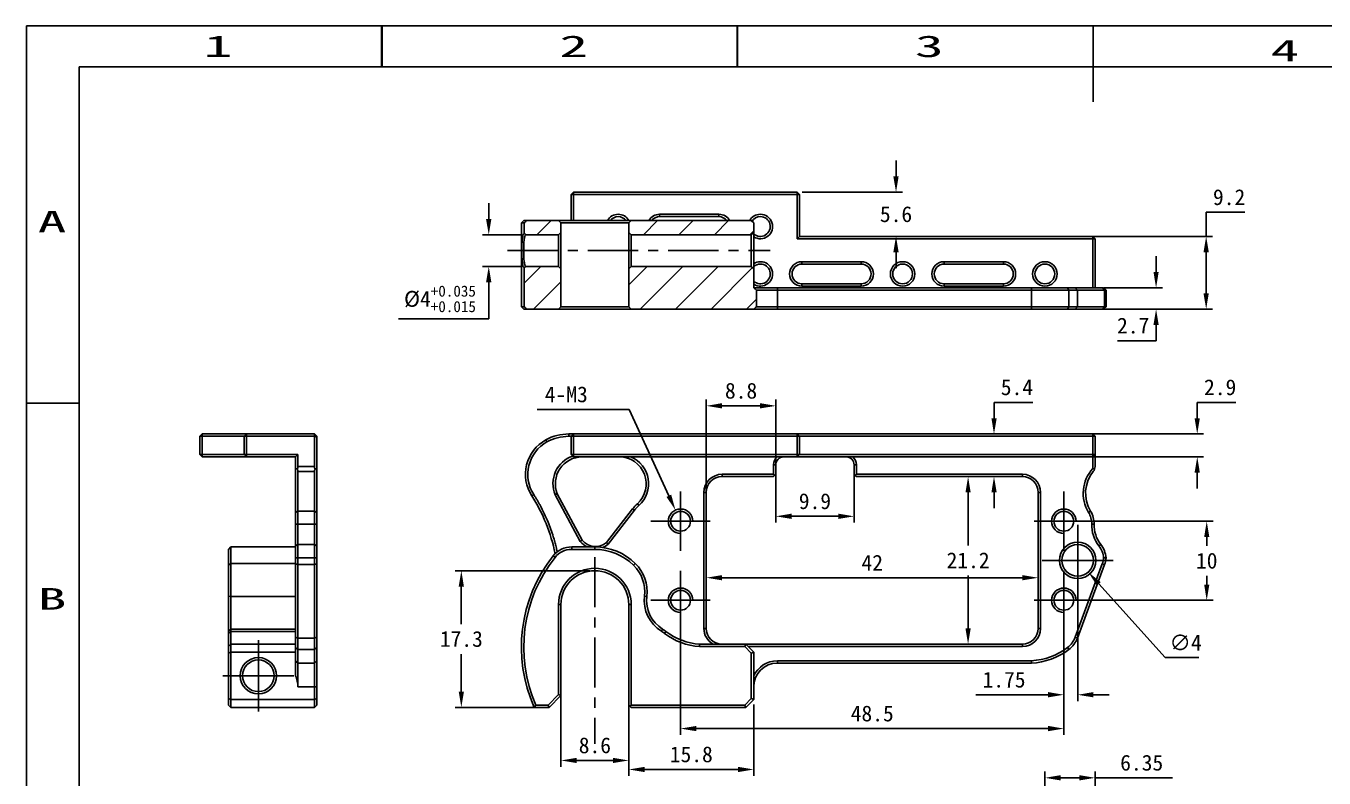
# Model space of a CAD drawing. Header units: millimetres. Extents: x 21 to 291, y 15 to 206.
# Drawn here: x 20.8 to 185.1, y 111 to 206.2 of the extents above; entities that cross this region are included whole.
import ezdxf
from ezdxf.enums import TextEntityAlignment as Align

# ---------------------------------------------------------------- set-up
doc = ezdxf.new("R2010")
doc.units = ezdxf.units.MM
doc.header["$PDSIZE"] = -1
doc.linetypes.add('CENTER', pattern=[10.16, 6.35, -1.27, 1.27, -1.27])
for name, color, linetype in [('中心线', 6, 'CENTER'), ('图框', 7, 'Continuous'), ('标注', 5, 'Continuous')]:
    doc.layers.add(name, color=color, linetype=linetype)
doc.dimstyles.new('副本 Standard', dxfattribs={"dimtxt": 2, "dimasz": 2, "dimexe": 0.8, "dimexo": 0.625, "dimgap": 0.9, "dimtad": 1, "dimtih": 1, "dimtoh": 1, "dimdsep": 46, "dimtxsty": 'Standard', "dimcen": 0.09, "dimclrd": 5, "dimclre": 5, "dimadec": 3, "dimazin": 2, "dimtfac": 1, "dimtdec": 4, "dimtofl": 0, "dimtmove": 0, "dimatfit": 3, "dimfxl": 0, "dimtolj": 1, "dimtzin": 0, "dimarcsym": 0})

# ---------------------------------------------------------------- blocks, each defined once
blk = doc.blocks.new('SW_CENTERMARKSYMBOL_0')
at = {"layer": '图框', "color": 0}
for p, q in [((0, 2.5), (0, 3.75)), ((0, 0), (0, 2.5)), ((-2.5, 0), (-3.75, 0)), ((0, 0), (-2.5, 0)), ((0, 0), (0, -2.5)), ((0, 0), (2.5, 0)), ((2.5, 0), (3.75, 0)), ((0, -2.5), (0, -3.75))]:
    blk.add_line(p, q, dxfattribs=at)
blk = doc.blocks.new('SW_CENTERMARKSYMBOL_1')
at = {"layer": '图框', "color": 0}
for p, q in [((0, 2.5), (0, 3.75)), ((0, 0), (0, 2.5)), ((-2.5, 0), (-3.75, 0)), ((0, 0), (-2.5, 0)), ((0, 0), (0, -2.5)), ((0, 0), (2.5, 0)), ((2.5, 0), (3.75, 0)), ((0, -2.5), (0, -3.75))]:
    blk.add_line(p, q, dxfattribs=at)
blk = doc.blocks.new('SW_CENTERMARKSYMBOL_2')
at = {"layer": '图框', "color": 0}
for p, q in [((0, 2.5), (0, 3.75)), ((0, 0), (0, 2.5)), ((-2.5, 0), (-3.75, 0)), ((0, 0), (-2.5, 0)), ((0, 0), (0, -2.5)), ((0, 0), (2.5, 0)), ((2.5, 0), (3.75, 0)), ((0, -2.5), (0, -3.75))]:
    blk.add_line(p, q, dxfattribs=at)
blk = doc.blocks.new('SW_CENTERMARKSYMBOL_3')
at = {"layer": '图框', "color": 0}
for p, q in [((0, 2.5), (0, 3.75)), ((0, 0), (0, 2.5)), ((-2.5, 0), (-3.75, 0)), ((0, 0), (-2.5, 0)), ((0, 0), (0, -2.5)), ((0, 0), (2.5, 0)), ((2.5, 0), (3.75, 0)), ((0, -2.5), (0, -3.75))]:
    blk.add_line(p, q, dxfattribs=at)
blk = doc.blocks.new('SW_CENTERMARKSYMBOL_4')
at = {"layer": '图框', "color": 0}
for p, q in [((0, 2.5), (0, 4.5)), ((0, 0), (0, 2.5)), ((-2.5, 0), (-4.5, 0)), ((0, 0), (-2.5, 0)), ((0, 0), (0, -2.5)), ((0, 0), (2.5, 0)), ((2.5, 0), (4.5, 0)), ((0, -2.5), (0, -4.5))]:
    blk.add_line(p, q, dxfattribs=at)
blk = doc.blocks.new('SW_CENTERMARKSYMBOL_12')
at = {"layer": '图框', "color": 0}
for p, q in [((0, 2.5), (0, 4.5)), ((0, 0), (0, 2.5)), ((-2.5, 0), (-4.5, 0)), ((0, 0), (-2.5, 0)), ((0, 0), (0, -2.5)), ((0, 0), (2.5, 0)), ((2.5, 0), (4.5, 0)), ((0, -2.5), (0, -4.5))]:
    blk.add_line(p, q, dxfattribs=at)
blk = doc.blocks.new('*D30')
at = {"layer": 'Defpoints', "color": 0}
for p in [(153.29, 179.58), (153.29, 170.38), (170.18, 170.38)]:
    blk.add_point(p, dxfattribs=at)
at = {"layer": '标注', "color": 5, "lineweight": -2}
for p, q in [((170.18, 179.58), (170.18, 182.63)), ((170.18, 182.63), (175.08, 182.63)), ((153.91, 179.58), (170.98, 179.58)), ((170.18, 172.38), (170.18, 177.58)), ((153.91, 170.38), (170.98, 170.38))]:
    blk.add_line(p, q, dxfattribs=at)
at = {"layer": '标注', "color": 5}
for points in [[(169.84, 177.58), (170.51, 177.58), (170.18, 179.58)], [(169.84, 172.38), (170.51, 172.38), (170.18, 170.38)]]:
    blk.add_solid(points, dxfattribs=at)
at = {"layer": '标注', "color": 0, "insert": (173.08, 184.53), "char_height": 2, "attachment_point": 5}
blk.add_mtext('\\A1;9.2', dxfattribs=at)
blk = doc.blocks.new('*D31')
at = {"layer": 'Defpoints', "color": 0}
for p in [(156.63, 173.08), (156.63, 170.38), (163.84, 170.38)]:
    blk.add_point(p, dxfattribs=at)
at = {"layer": '标注', "color": 5, "lineweight": -2}
for p, q in [((163.84, 175.08), (163.84, 177.08)), ((157.26, 173.08), (164.64, 173.08)), ((157.26, 170.38), (164.64, 170.38)), ((163.84, 168.38), (163.84, 166.38)), ((163.84, 166.38), (158.94, 166.38))]:
    blk.add_line(p, q, dxfattribs=at)
at = {"layer": '标注', "color": 5}
for points in [[(163.51, 175.08), (164.17, 175.08), (163.84, 173.08)], [(163.51, 168.38), (164.17, 168.38), (163.84, 170.38)]]:
    blk.add_solid(points, dxfattribs=at)
at = {"layer": '标注', "color": 0, "insert": (160.94, 168.28), "char_height": 2, "attachment_point": 5}
blk.add_mtext('\\A1;2.7', dxfattribs=at)
blk = doc.blocks.new('*D44')
at = {"layer": 'Defpoints', "color": 0}
for p in [(118.42, 185.18), (130.93, 185.18), (118.72, 179.58)]:
    blk.add_point(p, dxfattribs=at)
at = {"layer": '标注', "color": 5, "lineweight": -2}
for p, q in [((130.93, 187.18), (130.93, 189.18)), ((119.04, 185.18), (131.73, 185.18)), ((119.34, 179.58), (131.73, 179.58)), ((130.93, 177.58), (130.93, 175.58))]:
    blk.add_line(p, q, dxfattribs=at)
at = {"layer": '标注', "color": 5}
for points in [[(130.59, 187.18), (131.26, 187.18), (130.93, 185.18)], [(130.59, 177.58), (131.26, 177.58), (130.93, 179.58)]]:
    blk.add_solid(points, dxfattribs=at)
at = {"layer": '标注', "color": 0, "insert": (130.93, 182.38), "char_height": 2, "attachment_point": 5}
blk.add_mtext('\\A1;5.6', dxfattribs=at)
blk = doc.blocks.new('*D48')
at = {"layer": 'Defpoints', "color": 0}
for p in [(106.92, 140.02), (148.92, 140.02), (148.92, 136.39)]:
    blk.add_point(p, dxfattribs=at)
at = {"layer": '标注', "color": 5, "lineweight": -2}
for p, q in [((106.92, 139.39), (106.92, 135.59)), ((148.92, 139.39), (148.92, 135.59)), ((108.92, 136.39), (146.92, 136.39))]:
    blk.add_line(p, q, dxfattribs=at)
at = {"layer": '标注', "color": 5}
for points in [[(108.92, 136.72), (108.92, 136.06), (106.92, 136.39)], [(146.92, 136.72), (146.92, 136.06), (148.92, 136.39)]]:
    blk.add_solid(points, dxfattribs=at)
at = {"layer": '标注', "color": 0, "insert": (127.92, 138.29), "char_height": 2, "attachment_point": 5}
blk.add_mtext('\\A1;42', dxfattribs=at)
blk = doc.blocks.new('*D49')
at = {"layer": 'Defpoints', "color": 0}
for p in [(143.13, 149.18), (140.05, 127.98), (143.13, 127.98)]:
    blk.add_point(p, dxfattribs=at)
at = {"layer": '标注', "color": 5, "lineweight": -2}
for p, q in [((142.5, 149.18), (139.25, 149.18)), ((140.05, 147.18), (140.05, 140.48)), ((140.05, 129.98), (140.05, 136.68)), ((142.5, 127.98), (139.25, 127.98))]:
    blk.add_line(p, q, dxfattribs=at)
at = {"layer": '标注', "color": 5}
for points in [[(139.72, 147.18), (140.38, 147.18), (140.05, 149.18)], [(139.72, 129.98), (140.38, 129.98), (140.05, 127.98)]]:
    blk.add_solid(points, dxfattribs=at)
at = {"layer": '标注', "color": 0, "insert": (140.05, 138.58), "char_height": 2, "attachment_point": 5}
blk.add_mtext('\\A1;21.2', dxfattribs=at)
blk = doc.blocks.new('*D50')
at = {"layer": 'Defpoints', "color": 0}
for p in [(106.92, 158.14), (115.72, 150.08), (106.92, 146.41)]:
    blk.add_point(p, dxfattribs=at)
at = {"layer": '标注', "color": 5, "lineweight": -2}
for p, q in [((106.92, 147.03), (106.92, 158.94)), ((113.72, 158.14), (108.92, 158.14)), ((115.72, 150.71), (115.72, 158.94))]:
    blk.add_line(p, q, dxfattribs=at)
at = {"layer": '标注', "color": 5}
for points in [[(108.92, 158.48), (108.92, 157.81), (106.92, 158.14)], [(113.72, 158.48), (113.72, 157.81), (115.72, 158.14)]]:
    blk.add_solid(points, dxfattribs=at)
at = {"layer": '标注', "color": 0, "insert": (111.32, 160.04), "char_height": 2, "attachment_point": 5}
blk.add_mtext('\\A1;8.8', dxfattribs=at)
blk = doc.blocks.new('*D51')
at = {"layer": 'Defpoints', "color": 0}
for p in [(115.72, 150.08), (125.62, 150.08), (125.62, 144.16)]:
    blk.add_point(p, dxfattribs=at)
at = {"layer": '标注', "color": 5, "lineweight": -2}
for p, q in [((115.72, 149.46), (115.72, 143.36)), ((125.62, 149.46), (125.62, 143.36)), ((117.72, 144.16), (123.62, 144.16))]:
    blk.add_line(p, q, dxfattribs=at)
at = {"layer": '标注', "color": 5}
for points in [[(117.72, 144.5), (117.72, 143.83), (115.72, 144.16)], [(123.62, 144.5), (123.62, 143.83), (125.62, 144.16)]]:
    blk.add_solid(points, dxfattribs=at)
at = {"layer": '标注', "color": 0, "insert": (120.67, 146.06), "char_height": 2, "attachment_point": 5}
blk.add_mtext('\\A1;9.9', dxfattribs=at)
blk = doc.blocks.new('*D52')
at = {"layer": 'Defpoints', "color": 0}
for p in [(143.33, 154.58), (145.3, 154.58), (145.3, 149.18)]:
    blk.add_point(p, dxfattribs=at)
at = {"layer": '标注', "color": 5, "lineweight": -2}
for p, q in [((143.33, 156.58), (143.33, 158.58)), ((143.33, 158.58), (148.23, 158.58)), ((144.67, 154.58), (142.53, 154.58)), ((144.67, 149.18), (142.53, 149.18)), ((143.33, 147.18), (143.33, 145.18))]:
    blk.add_line(p, q, dxfattribs=at)
at = {"layer": '标注', "color": 5}
for points in [[(143, 156.58), (143.67, 156.58), (143.33, 154.58)], [(143, 147.18), (143.67, 147.18), (143.33, 149.18)]]:
    blk.add_solid(points, dxfattribs=at)
at = {"layer": '标注', "color": 0, "insert": (146.23, 160.48), "char_height": 2, "attachment_point": 5}
blk.add_mtext('\\A1;5.4', dxfattribs=at)
blk = doc.blocks.new('*D53')
at = {"layer": 'Defpoints', "color": 0}
for p in [(154.23, 154.58), (169.05, 154.58), (154.23, 151.68)]:
    blk.add_point(p, dxfattribs=at)
at = {"layer": '标注', "color": 5, "lineweight": -2}
for p, q in [((169.05, 156.58), (169.05, 158.58)), ((169.05, 158.58), (173.95, 158.58)), ((154.86, 154.58), (169.85, 154.58)), ((154.86, 151.68), (169.85, 151.68)), ((169.05, 149.68), (169.05, 147.68))]:
    blk.add_line(p, q, dxfattribs=at)
at = {"layer": '标注', "color": 5}
for points in [[(168.71, 156.58), (169.38, 156.58), (169.05, 154.58)], [(168.71, 149.68), (169.38, 149.68), (169.05, 151.68)]]:
    blk.add_solid(points, dxfattribs=at)
at = {"layer": '标注', "color": 0, "insert": (171.95, 160.48), "char_height": 2, "attachment_point": 5}
blk.add_mtext('\\A1;2.9', dxfattribs=at)
blk = doc.blocks.new('*D55')
at = {"layer": 'Defpoints', "color": 0}
for p in [(103.67, 130.41), (152.17, 130.41), (103.67, 117.3)]:
    blk.add_point(p, dxfattribs=at)
at = {"layer": '标注', "color": 5, "lineweight": -2}
for p, q in [((103.67, 129.78), (103.67, 116.5)), ((152.17, 129.78), (152.17, 116.5)), ((150.17, 117.3), (105.67, 117.3))]:
    blk.add_line(p, q, dxfattribs=at)
at = {"layer": '标注', "color": 5}
for points in [[(105.67, 117.64), (105.67, 116.97), (103.67, 117.3)], [(150.17, 117.64), (150.17, 116.97), (152.17, 117.3)]]:
    blk.add_solid(points, dxfattribs=at)
at = {"layer": '标注', "color": 0, "insert": (127.92, 119.2), "char_height": 2, "attachment_point": 5}
blk.add_mtext('\\A1;48.5', dxfattribs=at)
blk = doc.blocks.new('*D56')
at = {"layer": 'Defpoints', "color": 0}
for p in [(154.67, 143.53), (154.67, 133.53), (170.25, 133.53)]:
    blk.add_point(p, dxfattribs=at)
at = {"layer": '标注', "color": 5, "lineweight": -2}
for p, q in [((155.29, 143.53), (171.05, 143.53)), ((170.25, 141.53), (170.25, 140.43)), ((170.25, 135.53), (170.25, 136.63)), ((155.29, 133.53), (171.05, 133.53))]:
    blk.add_line(p, q, dxfattribs=at)
at = {"layer": '标注', "color": 5}
for points in [[(169.92, 141.53), (170.58, 141.53), (170.25, 143.53)], [(169.92, 135.53), (170.58, 135.53), (170.25, 133.53)]]:
    blk.add_solid(points, dxfattribs=at)
at = {"layer": '标注', "color": 0, "insert": (170.25, 138.53), "char_height": 2, "attachment_point": 5}
blk.add_mtext('\\A1;10', dxfattribs=at)
blk = doc.blocks.new('*D57')
at = {"layer": 'Defpoints', "color": 0}
for p in [(153.92, 135.08), (152.17, 134.01), (152.17, 121.58)]:
    blk.add_point(p, dxfattribs=at)
at = {"layer": '标注', "color": 5, "lineweight": -2}
for p, q in [((152.17, 133.39), (152.17, 120.78)), ((153.92, 134.46), (153.92, 120.78)), ((150.17, 121.58), (141.03, 121.58)), ((155.92, 121.58), (157.92, 121.58))]:
    blk.add_line(p, q, dxfattribs=at)
at = {"layer": '标注', "color": 5}
for points in [[(150.17, 121.92), (150.17, 121.25), (152.17, 121.58)], [(155.92, 121.92), (155.92, 121.25), (153.92, 121.58)]]:
    blk.add_solid(points, dxfattribs=at)
at = {"layer": '标注', "color": 0, "insert": (144.6, 123.48), "char_height": 2, "attachment_point": 5}
blk.add_mtext('\\A1;1.75', dxfattribs=at)
blk = doc.blocks.new('*D58')
at = {"layer": 'Defpoints', "color": 0}
for p in [(152.58, 140.07), (155.26, 137.1)]:
    blk.add_point(p, dxfattribs=at)
at = {"layer": '标注', "color": 5, "lineweight": -2}
for p, q in [((153.83, 138.58), (154.01, 138.58)), ((153.92, 138.49), (153.92, 138.67)), ((165, 126.28), (156.6, 135.61)), ((169.24, 126.28), (165, 126.28))]:
    blk.add_line(p, q, dxfattribs=at)
at = {"layer": '标注', "color": 5}
blk.add_solid([(156.84, 135.83), (156.35, 135.39), (155.26, 137.1)], dxfattribs=at)
at = {"layer": '标注', "color": 0, "insert": (167.57, 128.18), "char_height": 2, "attachment_point": 5}
blk.add_mtext('\\A1;∅4', dxfattribs=at)
blk = doc.blocks.new('*D59')
at = {"layer": 'Defpoints', "color": 0}
for p in [(103.02, 144.94), (104.32, 142.13)]:
    blk.add_point(p, dxfattribs=at)
at = {"layer": '标注', "color": 5, "lineweight": -2}
for p, q in [((85.53, 157.68), (97.14, 157.68)), ((97.14, 157.68), (102.18, 146.76)), ((103.58, 143.53), (103.76, 143.53)), ((103.67, 143.44), (103.67, 143.62))]:
    blk.add_line(p, q, dxfattribs=at)
at = {"layer": '标注', "color": 5}
blk.add_solid([(102.48, 146.9), (101.88, 146.62), (103.02, 144.94)], dxfattribs=at)
at = {"layer": '标注', "color": 0, "insert": (89.2, 159.58), "char_height": 2, "attachment_point": 5}
blk.add_mtext('\\A1;4-M3', dxfattribs=at)
blk = doc.blocks.new('*D60')
at = {"layer": 'Defpoints', "color": 0}
for p in [(88.52, 125.4), (97.12, 125.4), (97.12, 113.27)]:
    blk.add_point(p, dxfattribs=at)
at = {"layer": '标注', "color": 5, "lineweight": -2}
for p, q in [((88.52, 124.77), (88.52, 112.47)), ((97.12, 124.77), (97.12, 112.47)), ((90.52, 113.27), (95.12, 113.27))]:
    blk.add_line(p, q, dxfattribs=at)
at = {"layer": '标注', "color": 5}
for points in [[(90.52, 113.6), (90.52, 112.94), (88.52, 113.27)], [(95.12, 113.6), (95.12, 112.94), (97.12, 113.27)]]:
    blk.add_solid(points, dxfattribs=at)
at = {"layer": '标注', "color": 0, "insert": (92.82, 115.17), "char_height": 2, "attachment_point": 5}
blk.add_mtext('\\A1;8.6', dxfattribs=at)
blk = doc.blocks.new('*D61')
at = {"layer": 'Defpoints', "color": 0}
for p in [(92.82, 137.28), (75.92, 119.98), (86.27, 119.98)]:
    blk.add_point(p, dxfattribs=at)
at = {"layer": '标注', "color": 5, "lineweight": -2}
for p, q in [((92.19, 137.28), (75.12, 137.28)), ((75.92, 135.28), (75.92, 130.53)), ((75.92, 121.98), (75.92, 126.73)), ((85.65, 119.98), (75.12, 119.98))]:
    blk.add_line(p, q, dxfattribs=at)
at = {"layer": '标注', "color": 5}
for points in [[(75.59, 135.28), (76.25, 135.28), (75.92, 137.28)], [(75.59, 121.98), (76.25, 121.98), (75.92, 119.98)]]:
    blk.add_solid(points, dxfattribs=at)
at = {"layer": '标注', "color": 0, "insert": (75.92, 128.63), "char_height": 2, "attachment_point": 5}
blk.add_mtext('\\A1;17.3', dxfattribs=at)
blk = doc.blocks.new('*D62')
at = {"layer": 'Defpoints', "color": 0}
for p in [(84.12, 179.78), (79.39, 175.78), (84.12, 175.78)]:
    blk.add_point(p, dxfattribs=at)
at = {"layer": '标注', "color": 5, "lineweight": -2}
for p, q in [((79.39, 181.78), (79.39, 183.78)), ((83.49, 179.78), (78.59, 179.78)), ((83.49, 175.78), (78.59, 175.78)), ((79.39, 173.78), (79.39, 169.15)), ((79.39, 169.15), (67.95, 169.15))]:
    blk.add_line(p, q, dxfattribs=at)
at = {"layer": '标注', "color": 5}
for points in [[(79.05, 181.78), (79.72, 181.78), (79.39, 179.78)], [(79.05, 173.78), (79.72, 173.78), (79.39, 175.78)]]:
    blk.add_solid(points, dxfattribs=at)
at = {"layer": '标注', "color": 0, "insert": (73.22, 171.68), "char_height": 2, "attachment_point": 5}
blk.add_mtext('\\A1;%%C4{\\H0.7x;\\S+0.035^ +0.015;}', dxfattribs=at)
blk = doc.blocks.new('*D68')
at = {"layer": 'Defpoints', "color": 0}
for p in [(156.12, 111.07), (149.77, 97.79), (156.12, 96.25)]:
    blk.add_point(p, dxfattribs=at)
at = {"layer": '标注', "color": 5, "lineweight": -2}
for p, q in [((149.77, 98.42), (149.77, 111.87)), ((156.12, 96.88), (156.12, 111.87)), ((151.77, 111.07), (154.12, 111.07)), ((156.12, 111.07), (165.92, 111.07))]:
    blk.add_line(p, q, dxfattribs=at)
at = {"layer": '标注', "color": 5}
for points in [[(151.77, 111.41), (151.77, 110.74), (149.77, 111.07)], [(154.12, 111.41), (154.12, 110.74), (156.12, 111.07)]]:
    blk.add_solid(points, dxfattribs=at)
at = {"layer": '标注', "color": 0, "insert": (162.02, 112.97), "char_height": 2, "attachment_point": 5}
blk.add_mtext('\\A1;6.35', dxfattribs=at)
blk = doc.blocks.new('*D72')
at = {"layer": 'Defpoints', "color": 0}
for p in [(97.12, 120.28), (112.92, 120.98), (97.12, 112.13)]:
    blk.add_point(p, dxfattribs=at)
at = {"layer": '标注', "color": 5, "lineweight": -2}
for p, q in [((112.92, 120.36), (112.92, 111.33)), ((97.12, 119.66), (97.12, 111.33)), ((110.92, 112.13), (99.12, 112.13))]:
    blk.add_line(p, q, dxfattribs=at)
at = {"layer": '标注', "color": 5}
for points in [[(99.12, 112.46), (99.12, 111.79), (97.12, 112.13)], [(110.92, 112.46), (110.92, 111.79), (112.92, 112.13)]]:
    blk.add_solid(points, dxfattribs=at)
at = {"layer": '标注', "color": 0, "insert": (105.02, 114.03), "char_height": 2, "attachment_point": 5}
blk.add_mtext('\\A1;15.8', dxfattribs=at)

msp = doc.modelspace()

# ---------------------------------------------------------------- hatches: boundary and pattern name
at = {"layer": '图框', "linetype": 'Continuous', "lineweight": 18}
h = msp.add_hatch(dxfattribs=at)
h.set_pattern_fill('ANSI31', color=256, angle=3e-322, style=0)
edge = h.paths.add_edge_path(flags=0)
edge.add_line((88.217, 179.783), (88.517, 180.083))
edge.add_line((88.517, 180.083), (88.517, 181.283))
edge.add_line((88.517, 181.283), (88.217, 181.583))
edge.add_line((88.217, 181.583), (84.18, 181.583))
edge.add_spline(control_points=[(84.18, 181.583), (84.078, 181.483), (83.976, 181.383), (83.874, 181.283)], knot_values=[0.0061166, 0.0061166, 0.0061166, 0.0061166, 0.0065451, 0.0065451, 0.0065451, 0.0065451], weights=[1, 1, 1, 1], degree=3, periodic=0)
edge.add_line((83.874, 181.283), (83.874, 179.934))
edge.add_spline(control_points=[(83.874, 179.934), (83.909, 179.912), (83.945, 179.89), (83.981, 179.868), (84.004, 179.854), (84.026, 179.84), (84.049, 179.826), (84.072, 179.811), (84.094, 179.797), (84.117, 179.783)], knot_values=[0, 0, 0, 0, 0.0001262, 0.0001262, 0.0001262, 0.0002062, 0.0002062, 0.0002062, 0.0002863, 0.0002863, 0.0002863, 0.0002863], weights=[1, 1, 1, 1, 1, 1, 1, 1, 1, 1], degree=3, periodic=0)
edge.add_line((84.117, 179.783), (88.217, 179.783))
h = msp.add_hatch(dxfattribs=at)
h.set_pattern_fill('ANSI31', color=256, angle=3e-322, style=0)
h.paths.add_polyline_path([(97.117, 180.083), (97.417, 179.783), (112.617, 179.783), (112.917, 180.083), (112.917, 181.283), (112.617, 181.583), (97.417, 181.583), (97.117, 181.283)], flags=0)
h = msp.add_hatch(dxfattribs=at)
h.set_pattern_fill('ANSI31', color=256, angle=3e-322, style=0)
edge = h.paths.add_edge_path(flags=0)
edge.add_line((88.517, 175.483), (88.217, 175.783))
edge.add_line((88.217, 175.783), (84.117, 175.783))
edge.add_spline(control_points=[(84.117, 175.783), (84.081, 175.761), (84.045, 175.739), (84.01, 175.717), (83.987, 175.703), (83.964, 175.689), (83.942, 175.675), (83.919, 175.661), (83.896, 175.647), (83.874, 175.632)], knot_values=[0, 0, 0, 0, 0.0001262, 0.0001262, 0.0001262, 0.0002062, 0.0002062, 0.0002062, 0.0002863, 0.0002863, 0.0002863, 0.0002863], weights=[1, 1, 1, 1, 1, 1, 1, 1, 1, 1], degree=3, periodic=0)
edge.add_line((83.874, 175.632), (83.874, 170.683))
edge.add_spline(control_points=[(83.874, 170.683), (83.976, 170.583), (84.078, 170.483), (84.18, 170.383)], knot_values=[0.0060835, 0.0060835, 0.0060835, 0.0060835, 0.006512, 0.006512, 0.006512, 0.006512], weights=[1, 1, 1, 1], degree=3, periodic=0)
edge.add_line((84.18, 170.383), (88.217, 170.383))
edge.add_line((88.217, 170.383), (88.517, 170.683))
edge.add_line((88.517, 170.683), (88.517, 175.483))
h = msp.add_hatch(dxfattribs=at)
h.set_pattern_fill('ANSI31', color=256, angle=3e-322, style=0)
edge = h.paths.add_edge_path(flags=0)
edge.add_line((97.417, 175.783), (97.117, 175.483))
edge.add_line((97.117, 175.483), (97.117, 170.683))
edge.add_line((97.117, 170.683), (97.417, 170.383))
edge.add_line((97.417, 170.383), (112.929, 170.383))
edge.add_spline(control_points=[(112.929, 170.383), (113.04, 170.484), (113.152, 170.584), (113.264, 170.683)], knot_values=[0.000001, 0.000001, 0.000001, 0.000001, 0.0004505, 0.0004505, 0.0004505, 0.0004505], weights=[1, 1, 1, 1], degree=3, periodic=0)
edge.add_line((113.264, 170.683), (113.264, 172.783))
edge.add_spline(control_points=[(113.264, 172.783), (113.152, 172.883), (113.04, 172.983), (112.929, 173.083)], knot_values=[0.0031721, 0.0031721, 0.0031721, 0.0031721, 0.0036241, 0.0036241, 0.0036241, 0.0036241], weights=[1, 1, 1, 1], degree=3, periodic=0)
edge.add_line((112.929, 173.083), (112.917, 173.083))
edge.add_line((112.917, 173.083), (112.917, 175.483))
edge.add_line((112.917, 175.483), (112.617, 175.783))
edge.add_line((112.617, 175.783), (97.417, 175.783))

# ---------------------------------------------------------------- linework, layer by layer
at = {"color": 5, "linetype": 'Continuous'}
for p, q in [((20.895, 15.31), (20.895, 206.21)), ((20.895, 206.21), (290.881, 206.21)), ((65.823, 201.021), (65.823, 206.21)), ((65.893, 206.21), (65.893, 201.021)), ((110.821, 201.021), (110.821, 206.21)), ((110.89, 206.21), (110.89, 201.021)), ((155.888, 206.21), (155.888, 196.623)), ((20.825, 201.021), (20.895, 201.021)), ((20.895, 158.485), (27.553, 158.485))]:
    msp.add_line(p, q, dxfattribs=at)
at = {"color": 7, "linetype": 'Continuous'}
for q in [(27.553, 20.499), (281.791, 201.021)]:
    msp.add_line((27.553, 201.021), q, dxfattribs=at)
at = {"color": 7, "linetype": 'Continuous', "lineweight": 25}
for p, q in [((89.817, 184.883), (90.117, 185.183)), ((89.817, 181.583), (89.817, 184.883)), ((89.817, 184.883), (90.117, 184.883)), ((90.117, 185.183), (90.117, 184.883)), ((90.117, 185.183), (118.417, 185.183)), ((90.117, 184.883), (90.117, 181.583)), ((118.417, 184.883), (90.117, 184.883)), ((118.417, 185.183), (118.417, 184.883)), ((118.417, 185.183), (118.717, 184.883)), ((118.417, 179.283), (118.417, 184.883)), ((118.417, 184.883), (118.717, 184.883)), ((118.717, 184.883), (118.717, 179.583)), ((101.017, 182.383), (108.517, 182.383)), ((101.017, 182.383), (101.017, 182.083)), ((108.517, 182.083), (108.517, 182.383)), ((83.817, 181.583), (83.517, 181.283)), ((83.517, 181.283), (83.517, 170.683)), ((83.874, 181.283), (83.517, 181.283)), ((83.817, 181.583), (84.18, 181.583)), ((83.874, 181.283), (83.874, 179.934)), ((84.18, 181.583), (88.217, 181.583)), ((88.217, 181.583), (88.517, 181.283)), ((88.217, 181.583), (97.417, 181.583)), ((88.517, 180.083), (88.517, 181.283)), ((97.117, 181.283), (88.517, 181.283)), ((97.117, 181.283), (97.417, 181.583)), ((97.117, 181.283), (97.117, 180.083)), ((97.417, 181.583), (112.617, 181.583)), ((108.517, 182.083), (101.017, 182.083)), ((112.617, 181.583), (112.917, 181.283)), ((112.917, 180.083), (112.917, 181.283)), ((84.117, 179.783), (88.217, 179.783)), ((88.517, 180.083), (88.217, 179.783)), ((88.217, 175.783), (88.217, 179.783)), ((88.517, 180.083), (88.517, 175.483)), ((97.417, 179.783), (97.117, 180.083)), ((97.117, 175.483), (97.117, 180.083)), ((97.417, 179.783), (97.417, 175.783)), ((97.417, 179.783), (112.617, 179.783)), ((112.917, 180.083), (112.617, 179.783)), ((112.617, 175.783), (112.617, 179.783)), ((112.917, 180.083), (112.917, 175.483)), ((118.717, 179.583), (118.417, 179.283)), ((155.817, 179.283), (118.417, 179.283)), ((118.717, 179.583), (155.817, 179.583)), ((155.817, 179.583), (155.817, 179.283)), ((155.817, 179.583), (156.117, 179.283)), ((155.817, 173.083), (155.817, 179.283)), ((155.817, 179.283), (156.117, 179.283)), ((156.117, 179.283), (156.117, 173.083)), ((88.217, 175.783), (84.117, 175.783)), ((88.217, 175.783), (88.517, 175.483)), ((97.117, 175.483), (97.417, 175.783)), ((112.617, 175.783), (97.417, 175.783)), ((112.617, 175.783), (112.917, 175.483)), ((119.017, 176.383), (126.517, 176.383)), ((119.017, 176.083), (119.017, 176.383)), ((126.517, 176.083), (119.017, 176.083)), ((126.517, 176.083), (126.517, 176.383)), ((137.017, 176.383), (144.517, 176.383)), ((137.017, 176.083), (137.017, 176.383)), ((144.517, 176.083), (137.017, 176.083)), ((144.517, 176.083), (144.517, 176.383)), ((83.874, 175.632), (83.874, 170.683)), ((88.517, 170.683), (88.517, 175.483)), ((97.117, 175.483), (97.117, 170.683)), ((112.917, 173.083), (112.917, 175.483)), ((112.917, 173.083), (112.929, 173.083)), ((112.929, 173.083), (115.917, 173.083)), ((113.264, 170.683), (113.264, 172.783)), ((115.917, 172.783), (113.264, 172.783)), ((115.917, 173.083), (115.917, 172.783)), ((115.917, 173.083), (148.065, 173.083)), ((115.917, 172.783), (115.917, 170.683)), ((148.073, 172.783), (115.917, 172.783)), ((119.017, 173.283), (119.017, 173.583)), ((119.017, 173.583), (126.517, 173.583)), ((126.517, 173.283), (119.017, 173.283)), ((126.517, 173.283), (126.517, 173.583)), ((137.017, 173.283), (137.017, 173.583)), ((137.017, 173.583), (144.517, 173.583)), ((144.517, 173.283), (137.017, 173.283)), ((144.517, 173.283), (144.517, 173.583)), ((148.065, 173.083), (152.624, 173.083)), ((148.073, 170.683), (148.073, 172.783)), ((152.804, 172.783), (148.073, 172.783)), ((152.624, 173.083), (152.804, 172.783)), ((152.624, 173.083), (153.603, 173.083)), ((152.804, 170.683), (152.804, 172.783)), ((153.885, 172.783), (152.804, 172.783)), ((153.603, 173.083), (153.885, 172.783)), ((153.603, 173.083), (157.037, 173.083)), ((153.885, 172.783), (153.885, 170.683)), ((157.319, 172.783), (153.885, 172.783)), ((157.037, 173.083), (157.319, 172.783)), ((157.037, 173.083), (157.205, 173.083)), ((157.319, 170.683), (157.319, 172.783)), ((157.507, 172.783), (157.319, 172.783)), ((157.507, 172.783), (157.507, 170.683)), ((83.517, 170.683), (83.817, 170.383)), ((83.517, 170.683), (83.874, 170.683)), ((84.18, 170.383), (83.817, 170.383)), ((84.18, 170.383), (88.217, 170.383)), ((88.517, 170.683), (88.217, 170.383)), ((97.417, 170.383), (88.217, 170.383)), ((88.517, 170.683), (97.117, 170.683)), ((97.417, 170.383), (97.117, 170.683)), ((97.417, 170.383), (112.929, 170.383)), ((115.917, 170.383), (112.929, 170.383)), ((113.264, 170.683), (115.917, 170.683)), ((115.917, 170.683), (115.917, 170.383)), ((115.917, 170.683), (148.073, 170.683)), ((148.065, 170.383), (115.917, 170.383)), ((152.624, 170.383), (148.065, 170.383)), ((148.073, 170.683), (152.804, 170.683)), ((152.804, 170.683), (152.624, 170.383)), ((153.603, 170.383), (152.624, 170.383)), ((152.804, 170.683), (153.885, 170.683)), ((153.885, 170.683), (153.603, 170.383)), ((157.037, 170.383), (153.603, 170.383)), ((153.885, 170.683), (157.319, 170.683)), ((157.319, 170.683), (157.037, 170.383)), ((157.205, 170.383), (157.037, 170.383)), ((157.319, 170.683), (157.507, 170.683)), ((43.14, 154.583), (42.84, 154.283)), ((43.14, 154.583), (43.14, 154.283)), ((43.14, 154.583), (48.74, 154.583)), ((48.44, 154.283), (48.74, 154.583)), ((48.74, 154.283), (48.74, 154.583)), ((48.74, 154.583), (57.34, 154.583)), ((57.34, 154.283), (57.34, 154.583)), ((57.34, 154.583), (57.64, 154.283)), ((89.517, 154.283), (89.517, 154.583)), ((89.517, 154.583), (90.117, 154.583)), ((90.117, 154.583), (89.817, 154.283)), ((90.117, 154.583), (90.117, 154.283)), ((90.117, 154.583), (118.417, 154.583)), ((118.417, 154.583), (118.717, 154.283)), ((118.417, 154.583), (118.417, 154.283)), ((118.417, 154.583), (155.817, 154.583)), ((155.817, 154.283), (155.817, 154.583)), ((156.117, 154.283), (155.817, 154.583)), ((42.84, 154.283), (43.14, 154.283)), ((42.84, 151.983), (42.84, 154.283)), ((48.44, 154.283), (43.14, 154.283)), ((43.14, 154.283), (43.14, 151.983)), ((48.44, 154.283), (48.74, 154.283)), ((48.44, 151.983), (48.44, 154.283)), ((57.34, 154.283), (48.74, 154.283)), ((48.74, 154.283), (48.74, 151.983)), ((57.34, 154.283), (57.64, 154.159)), ((57.34, 150.459), (57.34, 154.283)), ((57.64, 154.283), (57.64, 154.159)), ((57.64, 154.159), (57.64, 150.201)), ((86.761, 153.572), (86.616, 153.835)), ((89.817, 154.283), (89.517, 154.283)), ((89.817, 154.283), (90.117, 154.283)), ((89.817, 151.983), (89.817, 154.283)), ((90.117, 154.283), (90.117, 151.983)), ((118.417, 154.283), (90.117, 154.283)), ((118.417, 151.983), (118.417, 154.283)), ((118.417, 154.283), (118.717, 154.283)), ((118.717, 154.283), (118.717, 151.983)), ((155.817, 154.283), (118.717, 154.283)), ((155.817, 151.983), (155.817, 154.283)), ((155.817, 154.283), (156.117, 154.283)), ((156.117, 154.283), (156.117, 151.983)), ((42.84, 151.983), (43.14, 151.983)), ((42.84, 151.983), (43.14, 151.683)), ((43.14, 151.983), (48.44, 151.983)), ((43.14, 151.683), (43.14, 151.983)), ((48.74, 151.683), (43.14, 151.683)), ((48.44, 151.983), (48.74, 151.983)), ((48.44, 151.983), (48.74, 151.683)), ((48.74, 151.983), (55.24, 151.983)), ((48.74, 151.683), (48.74, 151.983)), ((54.94, 151.683), (48.74, 151.683)), ((54.94, 151.683), (55.24, 151.983)), ((54.94, 150.201), (54.94, 151.683)), ((55.24, 151.983), (55.24, 150.459)), ((89.817, 151.983), (90.117, 151.683)), ((89.817, 151.983), (90.117, 151.983)), ((90.117, 151.983), (118.417, 151.983)), ((90.117, 151.983), (90.117, 151.683)), ((118.417, 151.683), (90.117, 151.683)), ((118.417, 151.983), (118.717, 151.983)), ((118.417, 151.683), (118.717, 151.983)), ((118.417, 151.983), (118.417, 151.683)), ((155.817, 151.683), (118.417, 151.683)), ((118.717, 151.983), (155.817, 151.983)), ((155.817, 151.983), (156.117, 151.983)), ((155.817, 151.683), (156.117, 151.983)), ((155.817, 151.983), (155.817, 151.683)), ((155.817, 150.201), (155.817, 151.683)), ((156.117, 151.983), (156.117, 150.459)), ((54.94, 144.659), (54.94, 150.201)), ((55.24, 150.459), (57.34, 150.459)), ((57.34, 149.828), (55.24, 149.828)), ((55.24, 149.828), (55.24, 144.816)), ((57.34, 144.816), (57.34, 149.828)), ((57.64, 150.201), (57.64, 144.659)), ((115.717, 150.683), (115.417, 150.683)), ((115.417, 149.483), (115.417, 150.683)), ((115.717, 150.683), (115.717, 149.483)), ((125.617, 150.683), (125.917, 150.683)), ((125.617, 149.483), (125.617, 150.683)), ((125.917, 150.683), (125.917, 149.483)), ((108.917, 149.183), (108.917, 149.483)), ((108.917, 149.483), (115.417, 149.483)), ((115.417, 149.183), (108.917, 149.183)), ((115.567, 149.333), (115.417, 149.483)), ((115.417, 149.183), (115.567, 149.333)), ((115.567, 149.333), (115.717, 149.483)), ((125.617, 149.483), (125.767, 149.333)), ((125.767, 149.333), (125.917, 149.483)), ((125.767, 149.333), (125.917, 149.183)), ((125.917, 149.483), (146.917, 149.483)), ((146.917, 149.183), (125.917, 149.183)), ((146.917, 149.183), (146.917, 149.483)), ((85.08, 146.916), (84.828, 146.754)), ((90.966, 140.991), (87.79, 146.889)), ((88.062, 147.017), (91.217, 141.156)), ((106.917, 147.183), (106.617, 147.183)), ((106.617, 129.983), (106.617, 147.183)), ((106.917, 147.183), (106.917, 129.983)), ((148.917, 147.183), (149.217, 147.183)), ((148.917, 129.983), (148.917, 147.183)), ((149.217, 147.183), (149.217, 129.983)), ((54.94, 144.659), (55.24, 144.816)), ((54.94, 143.188), (54.94, 144.659)), ((55.24, 144.816), (55.24, 143.181)), ((57.34, 144.816), (55.24, 144.816)), ((57.34, 144.816), (57.64, 144.659)), ((57.34, 143.181), (57.34, 144.816)), ((57.64, 144.659), (57.64, 143.188)), ((94.279, 140.83), (97.6, 145.116)), ((97.837, 144.932), (94.496, 140.619)), ((97.6, 145.116), (97.837, 144.932)), ((98.198, 145.762), (98.399, 145.539)), ((155.299, 144.659), (155.555, 144.816)), ((54.94, 143.188), (55.24, 143.181)), ((54.94, 140.41), (54.94, 143.188)), ((55.24, 143.181), (55.24, 140.594)), ((57.34, 143.181), (55.24, 143.181)), ((57.34, 143.181), (57.64, 143.188)), ((57.34, 140.594), (57.34, 143.181)), ((57.64, 143.188), (57.64, 140.41)), ((155.694, 143.188), (155.994, 143.181)), ((46.44, 139.983), (46.74, 140.283)), ((46.44, 137.97), (46.44, 139.983)), ((46.74, 140.283), (46.74, 138.184)), ((46.74, 140.283), (54.94, 140.283)), ((54.94, 140.41), (55.24, 140.594)), ((54.94, 138.894), (54.94, 140.41)), ((55.24, 140.594), (55.24, 138.894)), ((55.24, 140.594), (57.34, 140.594)), ((57.34, 138.894), (57.34, 140.594)), ((57.34, 140.594), (57.64, 140.41)), ((57.64, 140.41), (57.64, 138.894)), ((89.89, 139.983), (89.89, 140.283)), ((89.89, 140.283), (92.817, 140.283)), ((92.817, 139.983), (89.89, 139.983)), ((92.817, 139.983), (92.817, 140.283)), ((156.608, 140.41), (156.845, 140.594)), ((46.44, 137.97), (46.74, 138.184)), ((46.74, 138.184), (46.74, 134.036)), ((46.74, 138.184), (54.94, 138.184)), ((54.94, 138.15), (54.94, 138.894)), ((54.94, 138.15), (55.24, 138.046)), ((54.94, 128.863), (54.94, 138.15)), ((55.24, 138.894), (57.34, 138.894)), ((55.24, 138.894), (55.24, 138.046)), ((57.34, 138.046), (55.24, 138.046)), ((55.24, 138.046), (55.24, 128.759)), ((57.34, 138.046), (57.34, 138.894)), ((57.34, 138.046), (57.64, 138.15)), ((57.34, 128.759), (57.34, 138.046)), ((57.64, 138.894), (57.64, 138.15)), ((57.64, 138.15), (57.64, 128.863)), ((87.774, 138.961), (87.539, 139.147)), ((97.729, 137.97), (97.94, 138.184)), ((153.603, 128.863), (157.037, 138.15)), ((157.319, 138.046), (153.885, 128.759)), ((157.037, 138.15), (157.319, 138.046)), ((46.44, 134.071), (46.44, 137.97)), ((46.44, 134.071), (46.74, 134.036)), ((46.44, 129.626), (46.44, 134.071)), ((46.74, 134.036), (46.74, 129.88)), ((54.94, 134.036), (46.74, 134.036)), ((99.099, 134.071), (99.397, 134.036)), ((88.217, 132.983), (88.517, 132.983)), ((88.217, 121.607), (88.217, 132.983)), ((88.517, 132.983), (88.517, 121.483)), ((97.417, 132.983), (97.117, 132.983)), ((97.117, 120.283), (97.117, 132.983)), ((97.417, 132.983), (97.417, 120.283)), ((46.44, 129.626), (46.74, 129.88)), ((46.74, 129.88), (46.74, 129.591)), ((46.74, 129.88), (54.94, 129.88)), ((101.24, 129.626), (101.398, 129.88)), ((106.917, 129.983), (106.617, 129.983)), ((148.917, 129.983), (149.217, 129.983)), ((46.44, 129.354), (46.44, 129.626)), ((46.44, 129.354), (46.74, 129.591)), ((46.44, 127.683), (46.44, 129.354)), ((46.74, 129.591), (46.74, 127.983)), ((54.94, 129.591), (46.74, 129.591)), ((54.94, 128.863), (55.24, 128.759)), ((54.94, 127.549), (54.94, 128.863)), ((55.24, 128.759), (57.34, 128.759)), ((55.24, 128.759), (55.24, 127.309)), ((57.34, 128.759), (57.64, 128.863)), ((57.34, 127.309), (57.34, 128.759)), ((57.64, 128.863), (57.64, 127.549)), ((101.631, 129.354), (101.814, 129.591)), ((153.603, 128.863), (153.885, 128.759)), ((46.44, 127.683), (46.74, 127.983)), ((46.44, 126.859), (46.44, 127.683)), ((46.44, 126.859), (46.74, 126.983)), ((46.44, 121.107), (46.44, 126.859)), ((46.74, 127.983), (46.74, 126.983)), ((46.74, 127.983), (54.94, 127.983)), ((46.74, 126.983), (46.74, 120.983)), ((54.94, 126.983), (46.74, 126.983)), ((54.94, 127.549), (55.24, 127.309)), ((54.94, 125.883), (54.94, 127.549)), ((57.34, 127.309), (55.24, 127.309)), ((55.24, 127.309), (55.24, 125.583)), ((57.34, 127.309), (57.64, 127.549)), ((57.34, 125.583), (57.34, 127.309)), ((57.64, 127.549), (57.64, 125.883)), ((111.793, 127.683), (106.062, 127.683)), ((106.072, 127.983), (111.917, 127.983)), ((111.793, 127.683), (111.917, 127.983)), ((112.617, 126.859), (111.793, 127.683)), ((111.917, 127.983), (112.917, 126.983)), ((111.917, 127.983), (146.917, 127.983)), ((146.917, 127.683), (112.217, 127.683)), ((112.617, 126.859), (112.917, 126.983)), ((112.617, 121.107), (112.617, 126.859)), ((112.917, 126.983), (112.917, 120.983)), ((146.917, 127.983), (146.917, 127.683)), ((152.624, 127.549), (152.804, 127.309)), ((54.94, 123.958), (54.94, 125.883)), ((57.34, 125.583), (55.24, 125.583)), ((55.24, 125.583), (55.24, 122.583)), ((57.34, 122.583), (57.34, 125.583)), ((57.64, 125.883), (57.64, 122.583)), ((115.917, 125.883), (115.917, 125.583)), ((115.917, 125.883), (148.065, 125.883)), ((148.073, 125.583), (115.917, 125.583)), ((57.34, 122.583), (55.24, 122.583)), ((57.64, 122.583), (57.34, 122.583)), ((57.34, 120.983), (57.34, 122.583)), ((57.64, 122.583), (57.64, 121.107)), ((86.893, 120.283), (88.217, 121.607)), ((88.217, 121.607), (88.517, 121.483)), ((46.44, 121.107), (46.74, 120.983)), ((46.44, 120.283), (46.44, 121.107)), ((46.44, 120.283), (46.74, 119.983)), ((46.74, 120.983), (57.34, 120.983)), ((46.74, 120.983), (46.74, 119.983)), ((57.34, 119.983), (46.74, 119.983)), ((57.64, 121.107), (57.34, 120.983)), ((57.34, 119.983), (57.34, 120.983)), ((57.64, 120.283), (57.34, 119.983)), ((57.64, 121.107), (57.64, 120.283)), ((87.017, 119.983), (85.153, 119.983)), ((85.348, 120.283), (86.893, 120.283)), ((86.893, 120.283), (87.017, 119.983)), ((88.517, 121.483), (87.017, 119.983)), ((97.267, 120.133), (97.117, 120.283)), ((97.267, 120.133), (97.417, 120.283)), ((97.417, 119.983), (97.267, 120.133)), ((97.417, 120.283), (111.793, 120.283)), ((111.917, 119.983), (97.417, 119.983)), ((111.793, 120.283), (112.617, 121.107)), ((111.793, 120.283), (111.917, 119.983)), ((112.917, 120.983), (111.917, 119.983)), ((112.617, 121.107), (112.917, 120.983))]:
    msp.add_line(p, q, dxfattribs=at)
at = {"color": 7, "linetype": 'Continuous', "lineweight": 25, "flags": 128}
for points in [[(84.117, 179.783), (84.049, 179.826), (83.981, 179.868), (83.874, 179.934)], [(83.874, 175.632), (83.942, 175.675), (84.01, 175.717), (84.117, 175.783)]]:
    msp.add_lwpolyline(points, dxfattribs=at)
at = {"color": 7, "linetype": 'Continuous', "lineweight": 25}
for centre, radius in [((131.767, 174.833), 1.55), ((131.767, 174.833), 1.25), ((149.767, 174.833), 1.55), ((149.767, 174.833), 1.25), ((103.667, 143.533), 1.25), ((152.167, 143.533), 1.25), ((153.917, 138.583), 2.3), ((153.917, 138.583), 2), ((103.667, 133.533), 1.25), ((152.167, 133.533), 1.25), ((50.24, 123.983), 2.3), ((50.24, 123.983), 2)]:
    msp.add_circle(centre, radius, dxfattribs=at)
for centre, radius, start, end in [((95.767, 180.833), 1.55, 90, 151.06147), ((95.767, 180.833), 1.55, 28.93853, 90), ((101.017, 180.833), 1.55, 90, 151.06147), ((108.517, 180.833), 1.55, 28.93853, 90), ((113.767, 180.833), 1.55, 90, 151.06147), ((113.767, 180.833), 1.55, 236.74357, 90), ((95.767, 180.833), 1.25, 90, 143.1301), ((95.767, 180.833), 1.25, 36.8699, 90), ((101.017, 180.833), 1.25, 90, 143.1301), ((108.517, 180.833), 1.25, 36.8699, 90), ((113.767, 180.833), 1.25, 90, 148.07782), ((113.767, 180.833), 1.25, 227.15636, 90), ((113.767, 174.833), 1.55, 236.74357, 90), ((113.767, 174.833), 1.55, 90, 123.25643), ((113.767, 174.833), 1.25, 90, 132.84364), ((113.767, 174.833), 1.25, 227.15636, 90), ((119.017, 174.833), 1.55, 90, 270), ((119.017, 174.833), 1.25, 90, 270), ((126.517, 174.833), 1.55, 270, 90), ((126.517, 174.833), 1.25, 270, 90), ((137.017, 174.833), 1.55, 90, 270), ((137.017, 174.833), 1.25, 90, 270), ((144.517, 174.833), 1.55, 270, 90), ((144.517, 174.833), 1.25, 270, 90), ((89.517, 148.583), 6, 90, 118.91982), ((89.034, 149.458), 5, 118.91982, 212.74142), ((89.034, 149.458), 4.7, 118.91982, 212.74142), ((89.517, 148.583), 5.7, 90, 118.91982), ((91.217, 148.283), 3.7, 108.92464, 202.12846), ((91.217, 148.283), 3.4, 90, 201.86165), ((95.917, 148.283), 3.4, 312.13465, 90), ((95.917, 148.283), 3.7, 312.13465, 66.76854), ((116.717, 150.683), 1.3, 129.71514, 180), ((116.717, 150.683), 1, 90, 180), ((124.617, 150.683), 1, 0, 90), ((124.617, 150.683), 1.3, 0, 50.28486), ((54.24, 150.459), 1, 339.44907, 0), ((58.34, 150.459), 1, 180, 200.55093), ((159.267, 147.083), 4.65, 137.89655, 211.41178), ((159.267, 147.083), 4.35, 140.86863, 211.41178), ((155.117, 150.459), 1, 339.44907, 0), ((108.917, 147.183), 2.3, 90, 180), ((108.917, 147.183), 2, 90, 180), ((146.917, 147.183), 2.3, 0, 90), ((146.917, 147.183), 2, 0, 90), ((101.553, 142.054), 5, 132.13465, 142.23385), ((101.553, 142.054), 4.7, 132.13465, 142.23385), ((103.667, 143.533), 1.55, 0, 270), ((152.167, 143.533), 1.55, 0, 270), ((152.994, 143.252), 2.7, 358.63363, 31.41178), ((152.994, 143.252), 3, 358.63363, 31.41178), ((160.053, 143.084), 4.361, 178.63363, 217.81499), ((160.053, 143.084), 4.061, 178.63363, 217.81499), ((89.89, 137.283), 3, 90, 141.58003), ((89.89, 137.283), 2.7, 90, 141.58003), ((92.912, 142.524), 2.478, 218.24405, 244.77696), ((92.912, 142.524), 2.178, 218.90876, 308.90876), ((92.817, 132.983), 7.3, 45.43543, 90), ((92.817, 132.983), 7, 45.43543, 90), ((92.912, 142.524), 2.478, 291.24963, 309.74495), ((154.317, 138.632), 2.9, 5.17815, 37.81499), ((154.317, 138.632), 3.2, 4.69156, 37.81499), ((102.093, 127.604), 18.575, 141.58003, 204.22242), ((102.093, 127.604), 18.275, 141.58003, 203.61565), ((94.431, 134.621), 5, 353.27754, 45.43543), ((154.317, 139.155), 2.9, 339.70808, 354.82185), ((154.317, 139.155), 3.2, 339.70808, 355.30844), ((92.817, 132.983), 4.6, 0, 180), ((92.817, 132.983), 4.3, 0, 180), ((94.431, 134.621), 4.7, 353.27754, 45.43543), ((103.667, 133.533), 1.55, 0, 270), ((152.167, 133.533), 1.55, 0, 270), ((103.667, 133.533), 4.6, 173.27754, 238.14677), ((103.667, 133.533), 4.3, 173.27754, 238.14677), ((98.759, 125.633), 5, 52.33534, 58.14677), ((108.917, 129.983), 2.3, 180, 240.40815), ((108.917, 129.983), 2, 180, 270), ((146.917, 129.983), 2, 270, 0), ((146.917, 129.983), 2.3, 270, 0), ((98.759, 125.633), 4.7, 52.33534, 58.14677), ((106.579, 135.764), 8.098, 232.33534, 266.33688), ((106.579, 135.764), 7.798, 232.33534, 266.26705), ((150.883, 129.869), 2.9, 306.88623, 339.70808), ((150.883, 129.869), 3.2, 306.88623, 339.70808), ((147.586, 134.262), 8.393, 273.26569, 306.88623), ((147.586, 134.262), 8.693, 273.20883, 306.88623), ((115.917, 122.583), 3.3, 90, 155.38002), ((115.917, 122.583), 3, 90, 180)]:
    msp.add_arc(centre, radius, start, end, dxfattribs=at)
for points in [[(83.874, 181.283), (83.976, 181.383), (84.078, 181.483), (84.18, 181.583)], [(112.929, 173.083), (113.04, 172.983), (113.152, 172.883), (113.264, 172.783)], [(148.073, 172.783), (148.07, 172.883), (148.067, 172.983), (148.065, 173.083)], [(157.507, 172.783), (157.406, 172.883), (157.306, 172.983), (157.205, 173.083)], [(84.18, 170.383), (84.078, 170.483), (83.976, 170.583), (83.874, 170.683)], [(113.264, 170.683), (113.152, 170.584), (113.04, 170.484), (112.929, 170.383)], [(148.073, 170.683), (148.07, 170.583), (148.067, 170.483), (148.065, 170.383)], [(157.507, 170.683), (157.406, 170.583), (157.306, 170.483), (157.205, 170.383)], [(55.177, 150.108), (55.098, 150.139), (55.019, 150.17), (54.94, 150.201)], [(55.24, 149.828), (55.24, 149.915), (55.217, 150.011), (55.177, 150.108)], [(57.404, 150.108), (57.364, 150.011), (57.34, 149.915), (57.34, 149.828)], [(57.404, 150.108), (57.483, 150.139), (57.562, 150.17), (57.64, 150.201)], [(156.054, 150.108), (155.975, 150.139), (155.896, 150.17), (155.817, 150.201)], [(155.893, 149.828), (155.963, 149.915), (156.017, 150.011), (156.054, 150.108)], [(87.792, 139.428), (87.262, 142.063), (86.274, 144.505), (84.828, 146.754)], [(88.062, 147.017), (87.971, 146.974), (87.88, 146.932), (87.79, 146.889)], [(90.966, 140.991), (91.05, 141.046), (91.134, 141.101), (91.217, 141.156)], [(94.496, 140.619), (94.423, 140.689), (94.351, 140.759), (94.279, 140.83)], [(55.24, 138.894), (55.14, 138.894), (55.04, 138.894), (54.94, 138.894)], [(57.34, 138.894), (57.441, 138.894), (57.541, 138.894), (57.64, 138.894)], [(157.507, 138.894), (157.406, 138.894), (157.306, 138.894), (157.205, 138.894)], [(106.072, 127.983), (106.068, 127.883), (106.065, 127.783), (106.062, 127.683)], [(55.24, 125.583), (55.14, 125.683), (55.04, 125.783), (54.94, 125.883)], [(57.34, 125.583), (57.44, 125.683), (57.54, 125.783), (57.64, 125.883)], [(148.073, 125.583), (148.07, 125.683), (148.067, 125.783), (148.065, 125.883)], [(85.153, 119.983), (85.217, 120.083), (85.282, 120.183), (85.348, 120.283)]]:
    msp.add_open_spline(points, degree=3, dxfattribs=at)
for points, knots in [([(83.874, 175.632), (83.869, 175.633), (83.859, 175.635), (83.836, 175.644), (83.805, 175.666), (83.77, 175.716), (83.737, 175.785), (83.708, 175.874), (83.682, 175.981), (83.66, 176.106), (83.64, 176.248), (83.624, 176.405), (83.611, 176.575), (83.6, 176.758), (83.591, 176.951), (83.585, 177.152), (83.58, 177.359), (83.578, 177.535), (83.577, 177.677), (83.577, 177.783), (83.577, 177.89), (83.578, 178.033), (83.58, 178.209), (83.585, 178.416), (83.591, 178.617), (83.6, 178.81), (83.611, 178.992), (83.624, 179.163), (83.64, 179.32), (83.66, 179.461), (83.682, 179.586), (83.708, 179.694), (83.74, 179.789), (83.778, 179.866), (83.823, 179.92), (83.857, 179.929), (83.874, 179.934)], [0, 0, 0, 0, 0.0112843, 0.0225665, 0.0544577, 0.0864474, 0.1186435, 0.1505433, 0.182366, 0.2144133, 0.2463396, 0.2780402, 0.3098303, 0.3417611, 0.3733914, 0.4049964, 0.436843, 0.4684868, 0.4842468, 0.5000155, 0.515833, 0.5317405, 0.5635119, 0.5950623, 0.6267104, 0.6586208, 0.6903132, 0.7219971, 0.7539774, 0.7858932, 0.8176807, 0.8496511, 0.8817998, 0.9210575, 0.9604909, 1, 1, 1, 1]), ([(84.117, 179.783), (84.111, 179.783), (84.098, 179.782), (84.072, 179.774), (84.028, 179.743), (83.971, 179.651), (83.917, 179.468), (83.876, 179.219), (83.847, 178.913), (83.828, 178.562), (83.817, 178.181), (83.814, 177.784), (83.817, 177.387), (83.828, 177.005), (83.847, 176.655), (83.876, 176.349), (83.917, 176.1), (83.962, 175.947), (84.005, 175.861), (84.04, 175.816), (84.077, 175.788), (84.104, 175.785), (84.117, 175.783)], [0, 0, 0, 0, 0.0145112, 0.0287386, 0.0604059, 0.1231036, 0.1860996, 0.2487974, 0.3115923, 0.3744626, 0.4370418, 0.4999652, 0.5625687, 0.6253982, 0.6882275, 0.7508522, 0.8138155, 0.8764231, 0.9077347, 0.9394981, 0.969666, 1, 1, 1, 1]), ([(85.08, 146.916), (85.151, 146.805), (85.293, 146.582), (85.497, 146.244), (85.695, 145.904), (86.015, 145.329), (86.433, 144.509), (86.885, 143.487), (87.261, 142.504), (87.535, 141.672), (87.747, 140.935), (87.911, 140.298), (88.005, 139.869), (88.052, 139.654)], [0, 0, 0, 0, 0.0501765, 0.1002237, 0.150158, 0.1999958, 0.3501461, 0.5000044, 0.6248215, 0.7500382, 0.8329861, 0.9162817, 1, 1, 1, 1]), ([(55.24, 122.583), (55.24, 122.821), (55.212, 123.054), (55.108, 123.512), (55.032, 123.738), (54.94, 123.958)], [0, 0, 0, 0, 0.5, 0.5, 1, 1, 1, 1])]:
    msp.add_open_spline(points, degree=3, knots=knots, dxfattribs=at)
at = {"layer": '中心线'}
for p, q in [((81.778, 177.783), (115.02, 177.783)), ((92.817, 138.996), (92.817, 115.391))]:
    msp.add_line(p, q, dxfattribs=at)

# ---------------------------------------------------------------- block references
for name, p in [('SW_CENTERMARKSYMBOL_3', (103.667, 143.533)), ('SW_CENTERMARKSYMBOL_0', (152.167, 143.533)), ('SW_CENTERMARKSYMBOL_4', (153.917, 138.583)), ('SW_CENTERMARKSYMBOL_2', (103.667, 133.533)), ('SW_CENTERMARKSYMBOL_1', (152.167, 133.533)), ('SW_CENTERMARKSYMBOL_12', (50.24, 123.983))]:
    msp.add_blockref(name, p, dxfattribs=at)

# ---------------------------------------------------------------- texts
at = {"color": 5, "linetype": 'Continuous'}
for s, width, p, p2 in [('1', 3.99672, (43.324, 202.275), (46.96, 202.275)), ('2', 1.99836, (88.322, 202.275), (91.958, 202.275)), ('3', 1.99836, (133.319, 202.275), (136.956, 202.275)), ('4', 1.99836, (178.317, 201.724), (181.953, 201.724)), ('A', 1.99836, (22.313, 180.075), (25.949, 180.075)), ('B', 1.99836, (22.313, 132.35), (25.949, 132.35))]:
    msp.add_text(s, height=2.729, dxfattribs=dict(at, width=width)).set_placement(p, p2, align=Align.FIT)

# ---------------------------------------------------------------- dimensions: what is measured, and where the dimension line sits
at = {"layer": '标注', "color": 0}
for base, p1, p2, picture, middle in [((130.926, 185.183), (118.717, 179.583), (118.417, 185.183), '*D44', (130.926, 182.383)), ((163.84, 170.383), (156.632, 173.083), (156.632, 170.383), '*D31', (160.94, 168.283)), ((169.048, 154.583), (154.23, 151.683), (154.23, 154.583), '*D53', (171.948, 160.483)), ((170.25, 133.533), (154.667, 143.533), (154.667, 133.533), '*D56', (170.25, 138.533)), ((75.921, 119.983), (92.817, 137.283), (86.273, 119.983), '*D61', (75.921, 128.633))]:
    dim = msp.add_linear_dim(base=base, p1=p1, p2=p2, angle=90, dimstyle='副本 Standard', dxfattribs=at)
    dim.commit()
    dim.dimension.update_dxf_attribs({"geometry": picture, "text_midpoint": middle})
for base, p1, p2, picture, middle in [((170.178, 170.383), (153.287, 179.583), (153.287, 170.383), '*D30', (173.078, 182.625)), ((143.334, 154.583), (145.297, 149.183), (145.297, 154.583), '*D52', (146.234, 158.583)), ((140.051, 127.983), (143.128, 149.183), (143.128, 127.983), '*D49', (140.051, 138.583))]:
    dim = msp.add_linear_dim(base=base, p1=p1, p2=p2, angle=90, dimstyle='副本 Standard', dxfattribs=at)
    dim.commit()
    dim.dimension.update_dxf_attribs({"geometry": picture, "text_midpoint": middle, "dimtype": 160})
dim = msp.add_linear_dim(base=(79.388, 175.783), p1=(84.117, 179.783), p2=(84.117, 175.783), angle=90, text='%%C<>{\\H0.7x;\\S+0.035^ +0.015;}', dimstyle='副本 Standard', dxfattribs=at)
dim.commit()
dim.dimension.update_dxf_attribs({"geometry": '*D62', "text_midpoint": (73.222, 169.148), "dimtype": 160})
dim = msp.add_linear_dim(base=(106.917, 158.143), p1=(115.717, 150.083), p2=(106.917, 146.408), dimstyle='副本 Standard', dxfattribs=at)
dim.commit()
dim.dimension.update_dxf_attribs({"geometry": '*D50', "text_midpoint": (111.317, 158.143), "dimtype": 160})
dim = msp.add_diameter_dim_2p(p1=(104.317, 142.126), p2=(103.018, 144.94), text='4-M3', dimstyle='副本 Standard', dxfattribs=at)
dim.commit()
dim.dimension.update_dxf_attribs({"geometry": '*D59', "text_midpoint": (89.196, 157.682), "dimtype": 163})
for base, p1, p2, picture, middle in [((125.617, 144.165), (115.717, 150.083), (125.617, 150.083), '*D51', (120.667, 146.065)), ((148.917, 136.39), (106.917, 140.016), (148.917, 140.016), '*D48', (127.917, 138.29)), ((152.167, 121.583), (153.917, 135.083), (152.167, 134.015), '*D57', (144.601, 123.483)), ((103.667, 117.305), (152.167, 130.408), (103.667, 130.408), '*D55', (127.917, 119.205)), ((97.117, 113.27), (88.517, 125.398), (97.117, 125.398), '*D60', (92.817, 115.17)), ((97.117, 112.128), (112.917, 120.983), (97.117, 120.283), '*D72', (105.017, 114.028)), ((156.117, 111.072), (149.767, 97.795), (156.117, 96.251), '*D68', (162.017, 112.972))]:
    dim = msp.add_linear_dim(base=base, p1=p1, p2=p2, dimstyle='副本 Standard', dxfattribs=at)
    dim.commit()
    dim.dimension.update_dxf_attribs({"geometry": picture, "text_midpoint": middle})
dim = msp.add_diameter_dim_2p(p1=(152.578, 140.069), p2=(155.256, 137.097), dimstyle='副本 Standard', dxfattribs=at)
dim.commit()
dim.dimension.update_dxf_attribs({"geometry": '*D58', "text_midpoint": (167.572, 126.279), "dimtype": 163})

doc.saveas('drawing.dxf')
